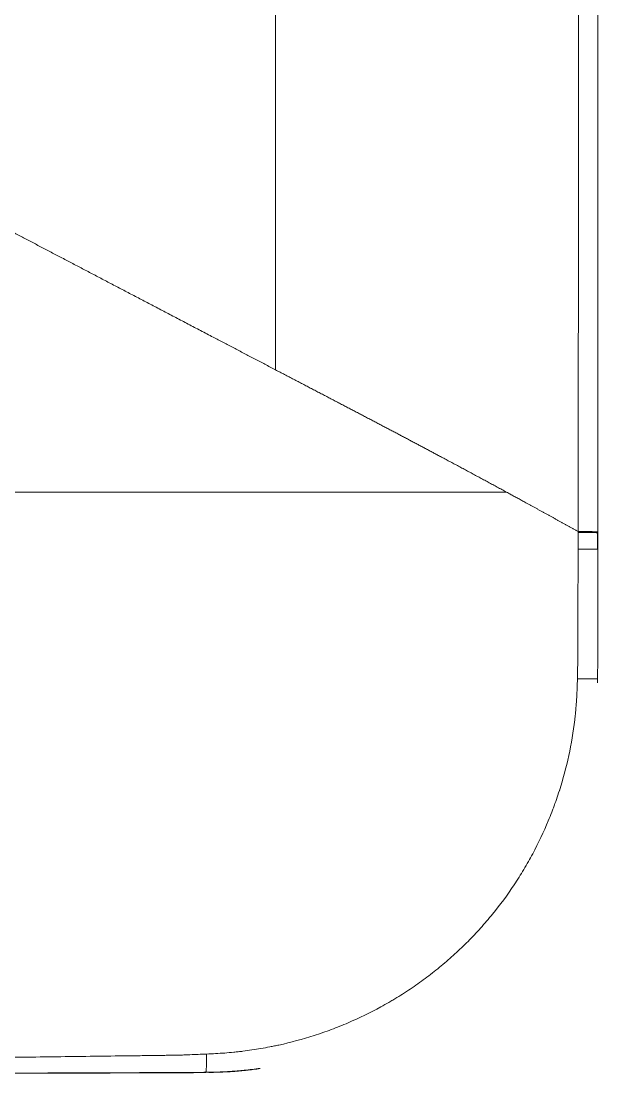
# Model space of a CAD drawing. Header units: millimetres. Extents: x 70151 to 230897, y 35202 to 113211.
# Drawn here: x 175209.4 to 175252.8, y 70780.4 to 70859.5 of the extents above; entities that cross this region are included whole.
import ezdxf

# ---------------------------------------------------------------- set-up
doc = ezdxf.new("R2010")
doc.units = ezdxf.units.MM
doc.header["$LTSCALE"] = 50
doc.layers.add('2-con', color=2, linetype='Continuous')
doc.layers.add('mark-B', color=2, linetype='Continuous', lineweight=20)

# ---------------------------------------------------------------- blocks, each defined once
blk = doc.blocks.new('무풍1way 일반')
at = {"layer": 'mark-B'}
blk.add_line((-600.306, -39.43), (-600.324, -39.43), dxfattribs=at)
blk.add_line((-600.306, -39.43), (-600.324, -39.43), dxfattribs=at)
blk.add_ellipse((-597.997, -39.432), major_axis=(-2.309, 0.001), ratio=0.007334, start_param=0.013963, end_param=1.194464, dxfattribs=at)
blk.add_ellipse((-597.997, -39.432), major_axis=(-2.309, 0.001), ratio=0.007334, start_param=0.013963, end_param=1.194464, dxfattribs=at)
for points, knots in [([(-574.954, -0.41), (-574.62, -0.363), (-574.285, -0.321), (-573.832, -0.272), (-573.714, -0.26), (-573.536, -0.243), (-573.476, -0.237), (-573.358, -0.227), (-573.061, -0.201), (-572.764, -0.181), (-572.05, -0.141), (-571.574, -0.125), (-571.099, -0.116)], [0, 0, 0, 0, 0.260765, 0.260765, 0.35317, 0.35317, 0.399372, 0.399372, 0.445574, 0.630383, 0.630383, 1, 1, 1, 1]), ([(-574.954, -0.41), (-574.62, -0.363), (-574.285, -0.321), (-573.832, -0.272), (-573.714, -0.26), (-573.536, -0.243), (-573.476, -0.237), (-573.358, -0.227), (-573.061, -0.201), (-572.764, -0.181), (-572.05, -0.141), (-571.574, -0.125), (-571.099, -0.116)], [0, 0, 0, 0, 0.260765, 0.260765, 0.35317, 0.35317, 0.399372, 0.399372, 0.445574, 0.630383, 0.630383, 1, 1, 1, 1]), ([(-574.951, -0.428), (-574.558, -0.373), (-574.165, -0.325), (-573.652, -0.272), (-573.532, -0.261), (-573.292, -0.24), (-572.931, -0.21), (-572.57, -0.188), (-571.849, -0.152), (-571.367, -0.139), (-570.885, -0.131)], [0, 0, 0, 0, 0.290528, 0.290528, 0.379212, 0.379212, 0.467896, 0.645264, 0.645264, 1, 1, 1, 1]), ([(-574.951, -0.428), (-574.558, -0.373), (-574.165, -0.325), (-573.652, -0.272), (-573.532, -0.261), (-573.292, -0.24), (-572.931, -0.21), (-572.57, -0.188), (-571.849, -0.152), (-571.367, -0.139), (-570.885, -0.131)], [0, 0, 0, 0, 0.290528, 0.290528, 0.379212, 0.379212, 0.467896, 0.645264, 0.645264, 1, 1, 1, 1]), ([(-570.885, -0.131), (-570.889, -0.133), (-570.893, -0.142), (-570.9, -0.176), (-570.903, -0.201), (-570.907, -0.241), (-570.908, -0.25), (-570.91, -0.268), (-570.91, -0.277), (-570.913, -0.307), (-570.914, -0.329), (-570.918, -0.399), (-570.921, -0.452), (-570.925, -0.542), (-570.926, -0.574), (-570.928, -0.641), (-570.929, -0.676), (-570.932, -0.785), (-570.935, -0.941), (-570.937, -1.117), (-570.938, -1.234), (-570.939, -1.258), (-570.939, -1.305), (-570.939, -1.335), (-570.939, -1.366), (-570.939, -1.378), (-570.939, -1.384), (-570.939, -1.403), (-570.94, -1.439), (-570.94, -1.476), (-570.94, -1.501)], [0, 0, 0, 0, 0.125, 0.125, 0.25, 0.25, 0.28125, 0.28125, 0.3125, 0.3125, 0.375, 0.375, 0.5, 0.5, 0.5625, 0.5625, 0.625, 0.625, 0.75, 0.875, 0.875, 0.90625, 0.90625, 0.9375, 0.945312, 0.945312, 0.953125, 0.953125, 0.96875, 1, 1, 1, 1]), ([(-570.885, -0.131), (-570.889, -0.133), (-570.893, -0.142), (-570.9, -0.176), (-570.903, -0.201), (-570.907, -0.241), (-570.908, -0.25), (-570.91, -0.268), (-570.91, -0.277), (-570.913, -0.307), (-570.914, -0.329), (-570.918, -0.399), (-570.921, -0.452), (-570.925, -0.542), (-570.926, -0.574), (-570.928, -0.641), (-570.929, -0.676), (-570.932, -0.785), (-570.935, -0.941), (-570.937, -1.117), (-570.938, -1.234), (-570.939, -1.258), (-570.939, -1.305), (-570.939, -1.335), (-570.939, -1.366), (-570.939, -1.378), (-570.939, -1.384), (-570.939, -1.403), (-570.94, -1.439), (-570.94, -1.476), (-570.94, -1.501)], [0, 0, 0, 0, 0.125, 0.125, 0.25, 0.25, 0.28125, 0.28125, 0.3125, 0.3125, 0.375, 0.375, 0.5, 0.5, 0.5625, 0.5625, 0.625, 0.625, 0.75, 0.875, 0.875, 0.90625, 0.90625, 0.9375, 0.945313, 0.945313, 0.953125, 0.953125, 0.96875, 1, 1, 1, 1]), ([(-570.885, -0.112), (-570.053, -0.104), (-568.805, -0.096), (-567.556, -0.092), (-566.724, -0.089), (-566.308, -0.088), (-565.059, -0.083), (-563.811, -0.079), (-562.562, -0.074), (-561.73, -0.071), (-561.314, -0.07), (-557.568, -0.057), (-554.239, -0.046), (-546.056, -0.024), (-541.203, -0.013), (-536.349, -0.009)], [0, 0, 0, 0, 0.0723, 0.10845, 0.10845, 0.1446, 0.1446, 0.2169, 0.25305, 0.25305, 0.2892, 0.2892, 0.5784, 0.5784, 1, 1, 1, 1]), ([(-570.885, -0.112), (-570.053, -0.104), (-568.805, -0.096), (-567.556, -0.092), (-566.724, -0.089), (-566.308, -0.088), (-565.059, -0.083), (-563.811, -0.079), (-562.562, -0.074), (-561.73, -0.071), (-561.314, -0.07), (-557.568, -0.057), (-554.239, -0.046), (-546.056, -0.024), (-541.203, -0.013), (-536.349, -0.009)], [0, 0, 0, 0, 0.0723, 0.10845, 0.10845, 0.1446, 0.1446, 0.2169, 0.25305, 0.25305, 0.2892, 0.2892, 0.5784, 0.5784, 1, 1, 1, 1]), ([(-570.885, -0.131), (-570.469, -0.127), (-570.053, -0.123), (-569.429, -0.119), (-569.221, -0.118), (-568.805, -0.116), (-568.597, -0.115), (-567.973, -0.112), (-567.556, -0.11), (-566.724, -0.108), (-566.308, -0.107), (-565.059, -0.102), (-564.227, -0.099), (-562.562, -0.093), (-561.73, -0.09), (-557.569, -0.076), (-554.239, -0.065), (-547.581, -0.047), (-544.251, -0.039), (-539.257, -0.031), (-537.592, -0.029), (-535.095, -0.027), (-534.263, -0.026), (-532.598, -0.025), (-531.766, -0.025), (-530.933, -0.025)], [0, 0, 0, 0, 0.03125, 0.03125, 0.046875, 0.046875, 0.0625, 0.0625, 0.09375, 0.09375, 0.125, 0.125, 0.1875, 0.1875, 0.25, 0.25, 0.5, 0.5, 0.75, 0.75, 0.875, 0.875, 0.9375, 0.9375, 1, 1, 1, 1]), ([(-570.885, -0.131), (-570.469, -0.127), (-570.053, -0.123), (-569.429, -0.119), (-569.221, -0.118), (-568.805, -0.116), (-568.597, -0.115), (-567.973, -0.112), (-567.556, -0.11), (-566.724, -0.108), (-566.308, -0.107), (-565.059, -0.102), (-564.227, -0.099), (-562.562, -0.093), (-561.73, -0.09), (-557.569, -0.076), (-554.239, -0.065), (-547.581, -0.047), (-544.251, -0.039), (-539.257, -0.031), (-537.592, -0.029), (-535.095, -0.027), (-534.263, -0.026), (-532.598, -0.025), (-531.766, -0.025), (-530.933, -0.025)], [0, 0, 0, 0, 0.03125, 0.03125, 0.046875, 0.046875, 0.0625, 0.0625, 0.09375, 0.09375, 0.125, 0.125, 0.1875, 0.1875, 0.25, 0.25, 0.5, 0.5, 0.75, 0.75, 0.875, 0.875, 0.9375, 0.9375, 1, 1, 1, 1]), ([(-570.94, -1.501), (-571.395, -1.522), (-571.849, -1.547), (-572.53, -1.598), (-572.757, -1.617), (-573.097, -1.651), (-573.21, -1.663), (-573.437, -1.688), (-573.55, -1.702), (-574.116, -1.772), (-574.568, -1.839), (-575.245, -1.956), (-575.583, -2.018), (-575.921, -2.086), (-576.147, -2.133), (-576.259, -2.157), (-577.27, -2.38), (-578.152, -2.618), (-579.453, -3.036), (-579.883, -3.185), (-580.734, -3.503), (-581.156, -3.672), (-582.41, -4.21), (-583.231, -4.608), (-584.236, -5.159), (-584.436, -5.271), (-584.735, -5.444), (-584.834, -5.503), (-585.032, -5.62), (-585.13, -5.68), (-585.62, -5.98), (-586.005, -6.228), (-586.76, -6.742), (-587.131, -7.008), (-587.858, -7.556), (-588.214, -7.838), (-588.913, -8.419), (-589.256, -8.718), (-589.927, -9.332), (-590.256, -9.647), (-590.899, -10.296), (-591.213, -10.628), (-591.673, -11.14), (-591.825, -11.313), (-592.125, -11.663), (-592.272, -11.839), (-592.997, -12.729), (-593.538, -13.463), (-594.293, -14.599), (-594.536, -14.983), (-595.001, -15.762), (-595.225, -16.158), (-595.867, -17.36), (-596.258, -18.184), (-596.698, -19.243), (-596.783, -19.456), (-596.908, -19.778), (-596.949, -19.886), (-597.03, -20.101), (-597.227, -20.641), (-597.408, -21.184), (-597.808, -22.493), (-598.032, -23.373), (-598.395, -25.151), (-598.534, -26.048), (-598.643, -27.066), (-598.654, -27.179), (-598.675, -27.406), (-598.705, -27.747), (-598.727, -28.089), (-598.766, -28.774), (-598.782, -29.232), (-598.794, -29.692)], [0, 0, 0, 0, 0.03125, 0.03125, 0.046875, 0.046875, 0.054687, 0.054687, 0.0625, 0.0625, 0.09375, 0.09375, 0.109375, 0.117188, 0.117188, 0.125, 0.125, 0.1875, 0.1875, 0.21875, 0.21875, 0.25, 0.25, 0.3125, 0.3125, 0.328125, 0.328125, 0.335938, 0.335938, 0.34375, 0.34375, 0.375, 0.375, 0.40625, 0.40625, 0.4375, 0.4375, 0.46875, 0.46875, 0.5, 0.5, 0.53125, 0.53125, 0.546875, 0.546875, 0.5625, 0.5625, 0.625, 0.625, 0.65625, 0.65625, 0.6875, 0.6875, 0.75, 0.75, 0.765625, 0.765625, 0.773438, 0.773438, 0.78125, 0.8125, 0.8125, 0.875, 0.875, 0.9375, 0.9375, 0.945313, 0.945313, 0.953125, 0.96875, 0.96875, 1, 1, 1, 1]), ([(-570.94, -1.501), (-571.395, -1.522), (-571.849, -1.547), (-572.53, -1.598), (-572.757, -1.617), (-573.097, -1.651), (-573.21, -1.663), (-573.437, -1.688), (-573.55, -1.702), (-574.116, -1.772), (-574.568, -1.839), (-575.245, -1.956), (-575.583, -2.018), (-575.921, -2.086), (-576.147, -2.133), (-576.259, -2.157), (-577.27, -2.38), (-578.152, -2.618), (-579.453, -3.036), (-579.883, -3.185), (-580.734, -3.503), (-581.156, -3.672), (-582.41, -4.21), (-583.231, -4.608), (-584.236, -5.159), (-584.436, -5.271), (-584.735, -5.444), (-584.834, -5.503), (-585.032, -5.62), (-585.13, -5.68), (-585.62, -5.98), (-586.005, -6.228), (-586.76, -6.742), (-587.131, -7.008), (-587.858, -7.556), (-588.214, -7.838), (-588.913, -8.419), (-589.256, -8.718), (-589.927, -9.332), (-590.256, -9.647), (-590.899, -10.296), (-591.213, -10.628), (-591.673, -11.14), (-591.825, -11.313), (-592.125, -11.663), (-592.272, -11.839), (-592.997, -12.729), (-593.538, -13.463), (-594.293, -14.599), (-594.536, -14.983), (-595.001, -15.762), (-595.225, -16.158), (-595.867, -17.36), (-596.258, -18.184), (-596.698, -19.243), (-596.783, -19.456), (-596.908, -19.778), (-596.949, -19.886), (-597.03, -20.101), (-597.227, -20.641), (-597.408, -21.184), (-597.808, -22.493), (-598.032, -23.373), (-598.395, -25.151), (-598.534, -26.048), (-598.643, -27.066), (-598.654, -27.179), (-598.675, -27.406), (-598.705, -27.747), (-598.727, -28.089), (-598.766, -28.774), (-598.782, -29.232), (-598.794, -29.692)], [0, 0, 0, 0, 0.03125, 0.03125, 0.046875, 0.046875, 0.054687, 0.054687, 0.0625, 0.0625, 0.09375, 0.09375, 0.109375, 0.117187, 0.117187, 0.125, 0.125, 0.1875, 0.1875, 0.21875, 0.21875, 0.25, 0.25, 0.3125, 0.3125, 0.328125, 0.328125, 0.335937, 0.335937, 0.34375, 0.34375, 0.375, 0.375, 0.40625, 0.40625, 0.4375, 0.4375, 0.46875, 0.46875, 0.5, 0.5, 0.53125, 0.53125, 0.546875, 0.546875, 0.5625, 0.5625, 0.625, 0.625, 0.65625, 0.65625, 0.6875, 0.6875, 0.75, 0.75, 0.765625, 0.765625, 0.773437, 0.773437, 0.78125, 0.8125, 0.8125, 0.875, 0.875, 0.9375, 0.9375, 0.945312, 0.945312, 0.953125, 0.96875, 0.96875, 1, 1, 1, 1]), ([(-530.934, -1.066), (-531.768, -1.067), (-532.601, -1.069), (-534.268, -1.073), (-535.102, -1.076), (-537.602, -1.087), (-539.269, -1.096), (-544.27, -1.13), (-547.604, -1.161), (-552.605, -1.214), (-554.272, -1.234), (-557.606, -1.274), (-559.273, -1.295), (-561.773, -1.327), (-562.607, -1.338), (-564.274, -1.36), (-565.107, -1.37), (-566.357, -1.387), (-566.774, -1.392), (-567.399, -1.4), (-567.711, -1.404), (-568.024, -1.409), (-568.232, -1.411), (-568.336, -1.413), (-568.467, -1.414), (-568.493, -1.415), (-568.545, -1.415), (-568.623, -1.416), (-568.701, -1.417), (-568.857, -1.42), (-568.962, -1.423), (-569.118, -1.428), (-569.17, -1.43), (-569.274, -1.434), (-569.43, -1.441), (-569.586, -1.447), (-569.899, -1.459), (-570.107, -1.468), (-570.523, -1.484), (-570.732, -1.493), (-570.94, -1.501)], [0, 0, 0, 0, 0.0625, 0.0625, 0.125, 0.125, 0.25, 0.25, 0.5, 0.5, 0.625, 0.625, 0.75, 0.75, 0.8125, 0.8125, 0.875, 0.875, 0.90625, 0.90625, 0.921875, 0.929688, 0.929688, 0.9375, 0.9375, 0.939453, 0.939453, 0.941406, 0.945313, 0.945313, 0.953125, 0.953125, 0.957031, 0.957031, 0.960938, 0.96875, 0.96875, 0.984375, 0.984375, 1, 1, 1, 1]), ([(-530.934, -1.066), (-531.768, -1.067), (-532.601, -1.069), (-534.268, -1.073), (-535.102, -1.076), (-537.602, -1.087), (-539.269, -1.096), (-544.27, -1.13), (-547.604, -1.161), (-552.605, -1.214), (-554.272, -1.234), (-557.606, -1.274), (-559.273, -1.295), (-561.773, -1.327), (-562.607, -1.338), (-564.274, -1.36), (-565.107, -1.37), (-566.357, -1.387), (-566.774, -1.392), (-567.399, -1.4), (-567.711, -1.404), (-568.024, -1.409), (-568.232, -1.411), (-568.336, -1.413), (-568.467, -1.414), (-568.493, -1.415), (-568.545, -1.415), (-568.623, -1.416), (-568.701, -1.417), (-568.857, -1.42), (-568.962, -1.423), (-569.118, -1.428), (-569.17, -1.43), (-569.274, -1.434), (-569.43, -1.441), (-569.586, -1.447), (-569.899, -1.459), (-570.107, -1.468), (-570.523, -1.484), (-570.732, -1.493), (-570.94, -1.501)], [0, 0, 0, 0, 0.0625, 0.0625, 0.125, 0.125, 0.25, 0.25, 0.5, 0.5, 0.625, 0.625, 0.75, 0.75, 0.8125, 0.8125, 0.875, 0.875, 0.90625, 0.90625, 0.921875, 0.929688, 0.929688, 0.9375, 0.9375, 0.939453, 0.939453, 0.941406, 0.945313, 0.945313, 0.953125, 0.953125, 0.957031, 0.957031, 0.960938, 0.96875, 0.96875, 0.984375, 0.984375, 1, 1, 1, 1]), ([(-600.324, -39.43), (-600.323, -37.808), (-600.322, -36.186), (-600.32, -34.36), (-600.32, -34.158), (-600.32, -33.752), (-600.32, -33.144), (-600.32, -31.724), (-600.317, -30.507), (-600.313, -29.696)], [0, 0, 0, 0, 0.5, 0.5, 0.5625, 0.5625, 0.625, 0.75, 1, 1, 1, 1]), ([(-600.324, -39.43), (-600.323, -37.808), (-600.322, -36.186), (-600.32, -34.36), (-600.32, -34.158), (-600.32, -33.752), (-600.32, -33.144), (-600.32, -31.724), (-600.317, -30.507), (-600.313, -29.696)], [0, 0, 0, 0, 0.5, 0.5, 0.5625, 0.5625, 0.625, 0.75, 1, 1, 1, 1]), ([(-600.295, -29.696), (-600.293, -29.695), (-600.283, -29.694), (-600.245, -29.693), (-600.218, -29.693), (-600.164, -29.692), (-600.144, -29.692), (-600.101, -29.691), (-600.077, -29.691), (-600, -29.69), (-599.941, -29.69), (-599.841, -29.69), (-599.806, -29.69), (-599.732, -29.69), (-599.694, -29.69), (-599.574, -29.69), (-599.489, -29.69), (-599.353, -29.69), (-599.306, -29.69), (-599.209, -29.69), (-599.159, -29.69), (-599.058, -29.691), (-599.006, -29.691), (-598.946, -29.691), (-598.94, -29.691), (-598.927, -29.691), (-598.907, -29.691), (-598.861, -29.691), (-598.821, -29.692), (-598.794, -29.692)], [0, 0, 0, 0, 0.125, 0.125, 0.25, 0.25, 0.3125, 0.3125, 0.375, 0.375, 0.5, 0.5, 0.5625, 0.5625, 0.625, 0.625, 0.75, 0.75, 0.8125, 0.8125, 0.875, 0.875, 0.9375, 0.9375, 0.945313, 0.945313, 0.953125, 0.96875, 1, 1, 1, 1]), ([(-600.295, -29.696), (-600.293, -29.695), (-600.283, -29.694), (-600.245, -29.693), (-600.218, -29.693), (-600.164, -29.692), (-600.144, -29.692), (-600.101, -29.691), (-600.077, -29.691), (-600, -29.69), (-599.941, -29.69), (-599.841, -29.69), (-599.806, -29.69), (-599.732, -29.69), (-599.694, -29.69), (-599.574, -29.69), (-599.489, -29.69), (-599.353, -29.69), (-599.306, -29.69), (-599.209, -29.69), (-599.159, -29.69), (-599.058, -29.691), (-599.006, -29.691), (-598.946, -29.691), (-598.94, -29.691), (-598.927, -29.691), (-598.907, -29.691), (-598.861, -29.691), (-598.821, -29.692), (-598.794, -29.692)], [0, 0, 0, 0, 0.125, 0.125, 0.25, 0.25, 0.3125, 0.3125, 0.375, 0.375, 0.5, 0.5, 0.5625, 0.5625, 0.625, 0.625, 0.75, 0.75, 0.8125, 0.8125, 0.875, 0.875, 0.9375, 0.9375, 0.945312, 0.945312, 0.953125, 0.96875, 1, 1, 1, 1]), ([(-598.794, -29.692), (-598.798, -29.895), (-598.803, -30.098), (-598.809, -30.403), (-598.811, -30.504), (-598.815, -30.657), (-598.816, -30.708), (-598.818, -30.809), (-598.818, -30.86), (-598.82, -30.962), (-598.82, -31.012), (-598.821, -31.114), (-598.821, -31.266), (-598.823, -31.622), (-598.824, -31.927), (-598.826, -32.537), (-598.828, -33.146), (-598.83, -33.756), (-598.831, -34.163), (-598.831, -34.366), (-598.834, -35.382), (-598.837, -36.195), (-598.84, -37.414), (-598.841, -37.821), (-598.843, -38.634), (-598.844, -39.04), (-598.845, -39.447)], [0, 0, 0, 0, 0.0625, 0.0625, 0.09375, 0.09375, 0.109375, 0.109375, 0.125, 0.125, 0.140625, 0.140625, 0.15625, 0.1875, 0.25, 0.25, 0.375, 0.4375, 0.4375, 0.5, 0.5, 0.75, 0.75, 0.875, 0.875, 1, 1, 1, 1]), ([(-598.794, -29.692), (-598.798, -29.895), (-598.803, -30.098), (-598.809, -30.403), (-598.811, -30.504), (-598.815, -30.657), (-598.816, -30.708), (-598.818, -30.809), (-598.818, -30.86), (-598.82, -30.962), (-598.82, -31.012), (-598.821, -31.114), (-598.821, -31.266), (-598.823, -31.622), (-598.824, -31.927), (-598.826, -32.537), (-598.828, -33.146), (-598.83, -33.756), (-598.831, -34.163), (-598.831, -34.366), (-598.834, -35.382), (-598.837, -36.195), (-598.84, -37.414), (-598.841, -37.821), (-598.843, -38.634), (-598.844, -39.04), (-598.845, -39.447)], [0, 0, 0, 0, 0.0625, 0.0625, 0.09375, 0.09375, 0.109375, 0.109375, 0.125, 0.125, 0.140625, 0.140625, 0.15625, 0.1875, 0.25, 0.25, 0.375, 0.4375, 0.4375, 0.5, 0.5, 0.75, 0.75, 0.875, 0.875, 1, 1, 1, 1]), ([(-600.325, -40.672), (-600.325, -40.463), (-600.325, -40.254), (-600.325, -39.84), (-600.324, -39.636), (-600.324, -39.431)], [0, 0, 0, 0, 0.505069, 0.505069, 1, 1, 1, 1]), ([(-600.325, -40.672), (-600.325, -40.463), (-600.325, -40.254), (-600.325, -39.84), (-600.324, -39.636), (-600.324, -39.431)], [0, 0, 0, 0, 0.505069, 0.505069, 1, 1, 1, 1]), ([(-600.307, -40.672), (-600.306, -40.465), (-600.306, -40.258), (-600.306, -39.845), (-600.306, -39.638), (-600.306, -39.431), (-600.306, -39.431), (-600.306, -39.43)], [0, 0, 0, 0, 0.499983, 0.499983, 0.999967, 0.999967, 1, 1, 1, 1]), ([(-600.307, -40.672), (-600.306, -40.465), (-600.306, -40.258), (-600.306, -39.845), (-600.306, -39.638), (-600.306, -39.431), (-600.306, -39.431), (-600.306, -39.43)], [0, 0, 0, 0, 0.499983, 0.499983, 0.999967, 0.999967, 1, 1, 1, 1]), ([(-598.845, -39.447), (-598.845, -39.448), (-598.845, -39.448), (-598.846, -39.657), (-598.846, -39.865), (-598.847, -40.177), (-598.847, -40.282), (-598.848, -40.488), (-598.848, -40.589), (-598.848, -40.69)], [0, 0, 0, 0, 0.001631, 0.001631, 0.503325, 0.503325, 0.756014, 0.756014, 1, 1, 1, 1]), ([(-598.845, -39.447), (-598.845, -39.448), (-598.845, -39.448), (-598.846, -39.657), (-598.846, -39.865), (-598.847, -40.177), (-598.847, -40.282), (-598.848, -40.488), (-598.848, -40.589), (-598.848, -40.69)], [0, 0, 0, 0, 0.001631, 0.001631, 0.503325, 0.503325, 0.756014, 0.756014, 1, 1, 1, 1]), ([(-600.307, -40.745), (-600.305, -40.746), (-600.295, -40.747), (-600.258, -40.749), (-600.232, -40.75), (-600.163, -40.752), (-600.12, -40.752), (-600.02, -40.754), (-599.963, -40.755), (-599.834, -40.756), (-599.763, -40.757), (-599.608, -40.759), (-599.524, -40.759), (-599.347, -40.76), (-599.253, -40.761), (-599.056, -40.762), (-598.954, -40.762), (-598.848, -40.763)], [0, 0, 0, 0, 0.125, 0.125, 0.25, 0.25, 0.375, 0.375, 0.5, 0.5, 0.625, 0.625, 0.75, 0.75, 0.875, 0.875, 1, 1, 1, 1]), ([(-600.307, -40.745), (-600.305, -40.746), (-600.295, -40.747), (-600.258, -40.749), (-600.232, -40.75), (-600.163, -40.752), (-600.12, -40.752), (-600.02, -40.754), (-599.963, -40.755), (-599.834, -40.756), (-599.763, -40.757), (-599.608, -40.759), (-599.524, -40.759), (-599.347, -40.76), (-599.253, -40.761), (-599.056, -40.762), (-598.954, -40.762), (-598.848, -40.763)], [0, 0, 0, 0, 0.125, 0.125, 0.25, 0.25, 0.375, 0.375, 0.5, 0.5, 0.625, 0.625, 0.75, 0.75, 0.875, 0.875, 1, 1, 1, 1]), ([(-600.307, -40.672), (-600.305, -40.673), (-600.295, -40.674), (-600.258, -40.676), (-600.232, -40.677), (-600.163, -40.679), (-600.12, -40.68), (-600.02, -40.681), (-599.963, -40.682), (-599.834, -40.684), (-599.763, -40.684), (-599.608, -40.686), (-599.524, -40.686), (-599.346, -40.687), (-599.252, -40.688), (-599.056, -40.689), (-598.953, -40.689), (-598.848, -40.69)], [0, 0, 0, 0, 0.125, 0.125, 0.25, 0.25, 0.375, 0.375, 0.5, 0.5, 0.625, 0.625, 0.75, 0.75, 0.875, 0.875, 1, 1, 1, 1]), ([(-600.307, -40.672), (-600.305, -40.673), (-600.295, -40.674), (-600.258, -40.676), (-600.232, -40.677), (-600.163, -40.679), (-600.12, -40.68), (-600.02, -40.681), (-599.963, -40.682), (-599.834, -40.684), (-599.763, -40.684), (-599.608, -40.686), (-599.524, -40.686), (-599.346, -40.687), (-599.252, -40.688), (-599.056, -40.689), (-598.953, -40.689), (-598.848, -40.69)], [0, 0, 0, 0, 0.125, 0.125, 0.25, 0.25, 0.375, 0.375, 0.5, 0.5, 0.625, 0.625, 0.75, 0.75, 0.875, 0.875, 1, 1, 1, 1]), ([(-598.848, -40.763), (-598.867, -57.512), (-598.883, -74.261), (-598.912, -107.76), (-598.925, -124.51), (-598.96, -174.758), (-598.978, -208.256), (-599.007, -275.254), (-599.018, -308.752), (-599.035, -375.749), (-599.041, -409.248), (-599.047, -442.747)], [0, 0, 0, 0, 0.125, 0.125, 0.25, 0.25, 0.5, 0.5, 0.75, 0.75, 1, 1, 1, 1]), ([(-598.848, -40.763), (-598.867, -57.512), (-598.883, -74.261), (-598.912, -107.76), (-598.925, -124.51), (-598.96, -174.758), (-598.978, -208.256), (-599.007, -275.254), (-599.018, -308.752), (-599.035, -375.749), (-599.041, -409.248), (-599.047, -442.747)], [0, 0, 0, 0, 0.125, 0.125, 0.25, 0.25, 0.5, 0.5, 0.75, 0.75, 1, 1, 1, 1]), ([(-598.848, -40.69), (-598.848, -40.714), (-598.848, -40.738), (-598.848, -40.763), (-598.848, -40.763), (-598.848, -40.763)], [0, 0, 0, 0, 0.999421, 0.999421, 1, 1, 1, 1]), ([(-598.848, -40.69), (-598.848, -40.714), (-598.848, -40.738), (-598.848, -40.763), (-598.848, -40.763), (-598.848, -40.763)], [0, 0, 0, 0, 0.999421, 0.999421, 1, 1, 1, 1]), ([(-593.467, -43.726), (-593.564, -43.674), (-593.758, -43.568), (-594.049, -43.409), (-594.341, -43.25), (-594.632, -43.09), (-594.891, -42.949), (-595.117, -42.825), (-595.308, -42.72), (-595.5, -42.615), (-595.691, -42.51), (-595.881, -42.406), (-596.07, -42.302), (-596.26, -42.198), (-596.448, -42.094), (-596.636, -41.99), (-596.823, -41.887), (-597.01, -41.783), (-597.197, -41.68), (-597.382, -41.578), (-597.567, -41.475), (-597.752, -41.373), (-597.936, -41.27), (-598.12, -41.169), (-598.303, -41.067), (-598.485, -40.965), (-598.667, -40.864), (-598.788, -40.796), (-598.848, -40.763)], [0, 0, 0, 0, 0.05367, 0.107426, 0.161269, 0.215199, 0.269216, 0.304851, 0.340401, 0.375869, 0.411252, 0.446552, 0.481768, 0.5169, 0.551949, 0.586914, 0.621796, 0.656594, 0.691309, 0.725941, 0.760489, 0.794954, 0.829336, 0.863635, 0.897851, 0.931983, 0.966033, 1, 1, 1, 1]), ([(-593.467, -43.726), (-593.564, -43.674), (-593.758, -43.568), (-594.049, -43.409), (-594.341, -43.25), (-594.632, -43.09), (-594.891, -42.949), (-595.117, -42.825), (-595.308, -42.72), (-595.5, -42.615), (-595.691, -42.51), (-595.881, -42.406), (-596.07, -42.302), (-596.26, -42.198), (-596.448, -42.094), (-596.636, -41.99), (-596.823, -41.887), (-597.01, -41.783), (-597.197, -41.68), (-597.382, -41.578), (-597.567, -41.475), (-597.752, -41.373), (-597.936, -41.27), (-598.12, -41.169), (-598.303, -41.067), (-598.485, -40.965), (-598.667, -40.864), (-598.788, -40.796), (-598.848, -40.763)], [0, 0, 0, 0, 0.05367, 0.107426, 0.161269, 0.215199, 0.269216, 0.304851, 0.340401, 0.375869, 0.411252, 0.446552, 0.481768, 0.5169, 0.551949, 0.586914, 0.621796, 0.656594, 0.691309, 0.725941, 0.760489, 0.794954, 0.829336, 0.863635, 0.897851, 0.931983, 0.966033, 1, 1, 1, 1]), ([(-576.119, -52.916), (-576.234, -52.857), (-576.462, -52.737), (-576.803, -52.559), (-577.143, -52.381), (-577.481, -52.204), (-577.817, -52.029), (-578.152, -51.854), (-578.485, -51.68), (-578.816, -51.506), (-579.145, -51.334), (-579.473, -51.163), (-579.799, -50.992), (-580.123, -50.823), (-580.446, -50.654), (-580.766, -50.486), (-581.085, -50.319), (-581.403, -50.152), (-581.718, -49.987), (-582.032, -49.822), (-582.344, -49.659), (-582.655, -49.496), (-582.963, -49.334), (-583.27, -49.172), (-583.576, -49.012), (-583.879, -48.852), (-584.181, -48.693), (-584.481, -48.535), (-584.78, -48.378), (-585.076, -48.221), (-585.371, -48.066), (-585.665, -47.911), (-585.956, -47.756), (-586.246, -47.603), (-586.534, -47.45), (-586.821, -47.298), (-587.105, -47.147), (-587.388, -46.997), (-587.67, -46.847), (-587.949, -46.698), (-588.227, -46.55), (-588.469, -46.421), (-588.674, -46.312), (-588.844, -46.221), (-589.014, -46.13), (-589.184, -46.039), (-589.355, -45.947), (-589.525, -45.856), (-589.695, -45.765), (-589.866, -45.673), (-590.037, -45.582), (-590.207, -45.49), (-590.378, -45.398), (-590.549, -45.306), (-590.72, -45.214), (-590.891, -45.122), (-591.062, -45.029), (-591.233, -44.937), (-591.405, -44.845), (-591.576, -44.752), (-591.748, -44.659), (-591.919, -44.566), (-592.091, -44.474), (-592.262, -44.381), (-592.434, -44.287), (-592.606, -44.194), (-592.778, -44.101), (-592.95, -44.007), (-593.122, -43.914), (-593.295, -43.82), (-593.409, -43.758), (-593.467, -43.726)], [0, 0, 0, 0, 0.01948, 0.03887, 0.058169, 0.077379, 0.096499, 0.115529, 0.13447, 0.153321, 0.172083, 0.190756, 0.209339, 0.227833, 0.246238, 0.264554, 0.282782, 0.30092, 0.318971, 0.336932, 0.354805, 0.37259, 0.390286, 0.407895, 0.425415, 0.442847, 0.460192, 0.477448, 0.494617, 0.511698, 0.528692, 0.545598, 0.562416, 0.579148, 0.595792, 0.612349, 0.628818, 0.645201, 0.661497, 0.677706, 0.693828, 0.709864, 0.719735, 0.729615, 0.739505, 0.749404, 0.759313, 0.769232, 0.77916, 0.789097, 0.799044, 0.809001, 0.818967, 0.828943, 0.838928, 0.848923, 0.858927, 0.868941, 0.878965, 0.888998, 0.899041, 0.909094, 0.919156, 0.929227, 0.939309, 0.9494, 0.959501, 0.969611, 0.979731, 0.989861, 1, 1, 1, 1]), ([(-576.119, -52.916), (-576.234, -52.857), (-576.462, -52.737), (-576.803, -52.559), (-577.143, -52.381), (-577.481, -52.204), (-577.817, -52.029), (-578.152, -51.854), (-578.485, -51.68), (-578.816, -51.506), (-579.145, -51.334), (-579.473, -51.163), (-579.799, -50.992), (-580.123, -50.823), (-580.446, -50.654), (-580.766, -50.486), (-581.085, -50.319), (-581.403, -50.152), (-581.718, -49.987), (-582.032, -49.822), (-582.344, -49.659), (-582.655, -49.496), (-582.963, -49.334), (-583.27, -49.172), (-583.576, -49.012), (-583.879, -48.852), (-584.181, -48.693), (-584.481, -48.535), (-584.78, -48.378), (-585.076, -48.221), (-585.371, -48.066), (-585.665, -47.911), (-585.956, -47.756), (-586.246, -47.603), (-586.534, -47.45), (-586.821, -47.298), (-587.105, -47.147), (-587.388, -46.997), (-587.67, -46.847), (-587.949, -46.698), (-588.227, -46.55), (-588.469, -46.421), (-588.674, -46.312), (-588.844, -46.221), (-589.014, -46.13), (-589.184, -46.039), (-589.355, -45.947), (-589.525, -45.856), (-589.695, -45.765), (-589.866, -45.673), (-590.037, -45.582), (-590.207, -45.49), (-590.378, -45.398), (-590.549, -45.306), (-590.72, -45.214), (-590.891, -45.122), (-591.062, -45.029), (-591.233, -44.937), (-591.405, -44.845), (-591.576, -44.752), (-591.748, -44.659), (-591.919, -44.566), (-592.091, -44.474), (-592.262, -44.381), (-592.434, -44.287), (-592.606, -44.194), (-592.778, -44.101), (-592.95, -44.007), (-593.122, -43.914), (-593.295, -43.82), (-593.409, -43.758), (-593.467, -43.726)], [0, 0, 0, 0, 0.01948, 0.03887, 0.058169, 0.077379, 0.096499, 0.115529, 0.13447, 0.153321, 0.172083, 0.190756, 0.209339, 0.227833, 0.246238, 0.264554, 0.282782, 0.30092, 0.318971, 0.336932, 0.354805, 0.37259, 0.390286, 0.407895, 0.425415, 0.442847, 0.460192, 0.477448, 0.494617, 0.511698, 0.528692, 0.545598, 0.562416, 0.579148, 0.595792, 0.612349, 0.628818, 0.645201, 0.661497, 0.677706, 0.693828, 0.709864, 0.719735, 0.729615, 0.739505, 0.749404, 0.759313, 0.769232, 0.77916, 0.789097, 0.799044, 0.809001, 0.818967, 0.828943, 0.838928, 0.848923, 0.858927, 0.868941, 0.878965, 0.888998, 0.899041, 0.909094, 0.919156, 0.929227, 0.939309, 0.9494, 0.959501, 0.969611, 0.979731, 0.989861, 1, 1, 1, 1]), ([(-593.467, -43.727), (-592.636, -43.727), (-591.804, -43.727), (-590.133, -43.727), (-589.295, -43.727), (-586.773, -43.727), (-585.081, -43.727), (-582.529, -43.727), (-581.675, -43.727), (-580.391, -43.727), (-579.963, -43.727), (-579.104, -43.727), (-578.675, -43.727), (-577.814, -43.727), (-577.384, -43.727), (-576.737, -43.727), (-576.522, -43.727), (-576.09, -43.727), (-575.874, -43.727), (-575.443, -43.727), (-575.227, -43.727), (-574.794, -43.727), (-574.578, -43.727), (-573.93, -43.727), (-573.497, -43.727), (-571.334, -43.727), (-569.6, -43.727), (-566.994, -43.727), (-566.125, -43.727), (-564.386, -43.727), (-563.515, -43.727), (-561.774, -43.727), (-560.903, -43.727), (-559.16, -43.727), (-558.288, -43.727), (-555.671, -43.727), (-553.925, -43.727), (-552.177, -43.727)], [0, 0, 0, 0, 0.0625, 0.0625, 0.125, 0.125, 0.25, 0.25, 0.3125, 0.3125, 0.34375, 0.34375, 0.375, 0.375, 0.40625, 0.40625, 0.421875, 0.421875, 0.4375, 0.4375, 0.453125, 0.453125, 0.46875, 0.46875, 0.5, 0.5, 0.625, 0.625, 0.6875, 0.6875, 0.75, 0.75, 0.8125, 0.8125, 0.875, 0.875, 1, 1, 1, 1]), ([(-593.467, -43.727), (-592.636, -43.727), (-591.804, -43.727), (-590.133, -43.727), (-589.295, -43.727), (-586.773, -43.727), (-585.081, -43.727), (-582.529, -43.727), (-581.675, -43.727), (-580.391, -43.727), (-579.963, -43.727), (-579.104, -43.727), (-578.675, -43.727), (-577.814, -43.727), (-577.384, -43.727), (-576.737, -43.727), (-576.522, -43.727), (-576.09, -43.727), (-575.874, -43.727), (-575.443, -43.727), (-575.227, -43.727), (-574.794, -43.727), (-574.578, -43.727), (-573.93, -43.727), (-573.497, -43.727), (-571.334, -43.727), (-569.6, -43.727), (-566.994, -43.727), (-566.125, -43.727), (-564.386, -43.727), (-563.515, -43.727), (-561.774, -43.727), (-560.903, -43.727), (-559.16, -43.727), (-558.288, -43.727), (-555.671, -43.727), (-553.925, -43.727), (-552.177, -43.727)], [0, 0, 0, 0, 0.0625, 0.0625, 0.125, 0.125, 0.25, 0.25, 0.3125, 0.3125, 0.34375, 0.34375, 0.375, 0.375, 0.40625, 0.40625, 0.421875, 0.421875, 0.4375, 0.4375, 0.453125, 0.453125, 0.46875, 0.46875, 0.5, 0.5, 0.625, 0.625, 0.6875, 0.6875, 0.75, 0.75, 0.8125, 0.8125, 0.875, 0.875, 1, 1, 1, 1]), ([(-576.119, -52.917), (-576.119, -53.562), (-576.119, -54.857), (-576.119, -56.805), (-576.119, -58.768), (-576.119, -60.744), (-576.119, -62.734), (-576.119, -64.738), (-576.119, -66.756), (-576.119, -68.787), (-576.119, -70.833), (-576.119, -72.892), (-576.119, -74.965), (-576.119, -77.052), (-576.119, -79.153), (-576.119, -81.268), (-576.119, -83.397), (-576.119, -85.539), (-576.119, -87.696), (-576.119, -89.866), (-576.119, -92.05), (-576.119, -94.248), (-576.119, -96.46), (-576.119, -98.685), (-576.119, -100.925), (-576.119, -103.178), (-576.119, -105.445), (-576.119, -107.726), (-576.119, -110.021), (-576.119, -112.33), (-576.119, -114.653), (-576.119, -116.989), (-576.119, -119.34), (-576.119, -121.704), (-576.119, -124.082), (-576.119, -126.474), (-576.119, -128.879), (-576.119, -131.299), (-576.119, -133.732), (-576.119, -136.179), (-576.119, -138.64), (-576.119, -147.525), (-576.119, -163.204), (-576.119, -186.046), (-576.119, -210.009), (-576.119, -229.048), (-576.119, -242.833), (-576.119, -251.03), (-576.119, -259.354), (-576.119, -267.804), (-576.119, -276.381), (-576.118, -285.083), (-576.118, -293.911), (-576.118, -302.866), (-576.118, -311.947), (-576.118, -321.154), (-576.118, -330.488), (-576.118, -339.948), (-576.118, -349.534), (-576.118, -359.246), (-576.119, -369.084), (-576.119, -379.049), (-576.119, -389.139), (-576.119, -399.355), (-576.119, -406.208), (-576.119, -409.655)], [0, 0, 0, 0, 0.005423, 0.010885, 0.016386, 0.021926, 0.027504, 0.033122, 0.038778, 0.044473, 0.050206, 0.055979, 0.06179, 0.067641, 0.07353, 0.079458, 0.085424, 0.09143, 0.097475, 0.103558, 0.10968, 0.115841, 0.122041, 0.12828, 0.134558, 0.140874, 0.14723, 0.153624, 0.160057, 0.166529, 0.17304, 0.179589, 0.186177, 0.192805, 0.19947, 0.206175, 0.212918, 0.219701, 0.226521, 0.233381, 0.240279, 0.247216, 0.308102, 0.37213, 0.439303, 0.509616, 0.532243, 0.555224, 0.578557, 0.602244, 0.626284, 0.650679, 0.675427, 0.700529, 0.725984, 0.751794, 0.777958, 0.804476, 0.831348, 0.858573, 0.886152, 0.914085, 0.94237, 0.971009, 1, 1, 1, 1]), ([(-576.119, -52.917), (-576.119, -53.562), (-576.119, -54.857), (-576.119, -56.805), (-576.119, -58.768), (-576.119, -60.744), (-576.119, -62.734), (-576.119, -64.738), (-576.119, -66.756), (-576.119, -68.787), (-576.119, -70.833), (-576.119, -72.892), (-576.119, -74.965), (-576.119, -77.052), (-576.119, -79.153), (-576.119, -81.268), (-576.119, -83.397), (-576.119, -85.539), (-576.119, -87.696), (-576.119, -89.866), (-576.119, -92.05), (-576.119, -94.248), (-576.119, -96.46), (-576.119, -98.685), (-576.119, -100.925), (-576.119, -103.178), (-576.119, -105.445), (-576.119, -107.726), (-576.119, -110.021), (-576.119, -112.33), (-576.119, -114.653), (-576.119, -116.989), (-576.119, -119.34), (-576.119, -121.704), (-576.119, -124.082), (-576.119, -126.474), (-576.119, -128.879), (-576.119, -131.299), (-576.119, -133.732), (-576.119, -136.179), (-576.119, -138.64), (-576.119, -147.525), (-576.119, -163.204), (-576.119, -186.046), (-576.119, -210.009), (-576.119, -229.048), (-576.119, -242.833), (-576.119, -251.03), (-576.119, -259.354), (-576.119, -267.804), (-576.119, -276.381), (-576.118, -285.083), (-576.118, -293.911), (-576.118, -302.866), (-576.118, -311.947), (-576.118, -321.154), (-576.118, -330.488), (-576.118, -339.948), (-576.118, -349.534), (-576.118, -359.246), (-576.119, -369.084), (-576.119, -379.049), (-576.119, -389.139), (-576.119, -399.355), (-576.119, -406.208), (-576.119, -409.655)], [0, 0, 0, 0, 0.005423, 0.010885, 0.016386, 0.021926, 0.027504, 0.033122, 0.038778, 0.044473, 0.050206, 0.055979, 0.06179, 0.067641, 0.07353, 0.079458, 0.085424, 0.09143, 0.097475, 0.103558, 0.10968, 0.115841, 0.122041, 0.12828, 0.134558, 0.140874, 0.14723, 0.153624, 0.160057, 0.166529, 0.17304, 0.179589, 0.186177, 0.192805, 0.19947, 0.206175, 0.212918, 0.219701, 0.226521, 0.233381, 0.240279, 0.247216, 0.308102, 0.37213, 0.439303, 0.509616, 0.532243, 0.555224, 0.578557, 0.602244, 0.626284, 0.650679, 0.675427, 0.700529, 0.725984, 0.751794, 0.777958, 0.804476, 0.831348, 0.858573, 0.886152, 0.914085, 0.94237, 0.971009, 1, 1, 1, 1]), ([(-556.049, -63.436), (-556.304, -63.303), (-556.817, -63.033), (-557.592, -62.627), (-558.378, -62.215), (-559.174, -61.797), (-559.981, -61.374), (-560.799, -60.945), (-561.627, -60.511), (-562.466, -60.071), (-563.316, -59.625), (-564.176, -59.174), (-565.047, -58.718), (-565.929, -58.255), (-566.822, -57.788), (-567.725, -57.314), (-568.638, -56.835), (-569.563, -56.351), (-570.498, -55.86), (-571.252, -55.465), (-571.824, -55.165), (-572.208, -54.964), (-572.594, -54.761), (-572.981, -54.559), (-573.37, -54.356), (-573.759, -54.152), (-574.15, -53.948), (-574.541, -53.743), (-574.934, -53.537), (-575.328, -53.332), (-575.723, -53.125), (-575.987, -52.987), (-576.119, -52.918)], [0, 0, 0, 0, 0.038001, 0.07654, 0.115618, 0.155234, 0.19539, 0.236084, 0.277317, 0.319088, 0.361399, 0.40425, 0.447639, 0.491569, 0.536038, 0.581047, 0.626597, 0.672687, 0.719318, 0.76649, 0.78563, 0.804829, 0.824085, 0.843399, 0.862771, 0.882201, 0.901689, 0.921235, 0.940839, 0.960501, 0.980221, 1, 1, 1, 1]), ([(-556.049, -63.436), (-556.304, -63.303), (-556.817, -63.033), (-557.592, -62.627), (-558.378, -62.215), (-559.174, -61.797), (-559.981, -61.374), (-560.799, -60.945), (-561.627, -60.511), (-562.466, -60.071), (-563.316, -59.625), (-564.176, -59.174), (-565.047, -58.718), (-565.929, -58.255), (-566.822, -57.788), (-567.725, -57.314), (-568.638, -56.835), (-569.563, -56.351), (-570.498, -55.86), (-571.252, -55.465), (-571.824, -55.165), (-572.208, -54.964), (-572.594, -54.761), (-572.981, -54.559), (-573.37, -54.356), (-573.759, -54.152), (-574.15, -53.948), (-574.541, -53.743), (-574.934, -53.537), (-575.328, -53.332), (-575.723, -53.125), (-575.987, -52.987), (-576.119, -52.918)], [0, 0, 0, 0, 0.038001, 0.07654, 0.115618, 0.155234, 0.19539, 0.236084, 0.277317, 0.319088, 0.361399, 0.40425, 0.447639, 0.491569, 0.536038, 0.581047, 0.626597, 0.672687, 0.719318, 0.76649, 0.78563, 0.804829, 0.824085, 0.843399, 0.862771, 0.882201, 0.901689, 0.921235, 0.940839, 0.960501, 0.980221, 1, 1, 1, 1])]:
    blk.add_open_spline(points, degree=3, knots=knots, dxfattribs=at)
for points, degree in [([(-570.885, -0.131), (-570.885, -0.112)], 1), ([(-570.885, -0.131), (-570.885, -0.112)], 1), ([(-600.313, -29.696), (-600.312, -29.594), (-600.311, -29.492), (-600.31, -29.39)], 3), ([(-600.313, -29.696), (-600.312, -29.594), (-600.311, -29.492), (-600.31, -29.39)], 3), ([(-600.295, -29.696), (-600.313, -29.696)], 1), ([(-600.295, -29.696), (-600.313, -29.696)], 1), ([(-600.411, -442.837), (-600.395, -308.782), (-600.375, -174.728), (-600.325, -40.672)], 3), ([(-600.411, -442.837), (-600.395, -308.782), (-600.375, -174.728), (-600.325, -40.672)], 3), ([(-600.325, -40.672), (-600.307, -40.672)], 1), ([(-600.325, -40.672), (-600.307, -40.672)], 1), ([(-600.307, -40.745), (-600.307, -40.721), (-600.307, -40.697), (-600.307, -40.672)], 3)]:
    blk.add_open_spline(points, degree=degree, dxfattribs=at)
blk = doc.blocks.new('dpdjzjs')
at = {"layer": 'mark-B', "rotation": 180}
blk.add_blockref('무풍1way 일반', (174652.415, 90772.437), dxfattribs=at)

msp = doc.modelspace()

# ---------------------------------------------------------------- block references
at = {"layer": '2-con'}
msp.add_blockref('dpdjzjs', (0, -19992.043), dxfattribs=at)

doc.saveas('drawing.dxf')
